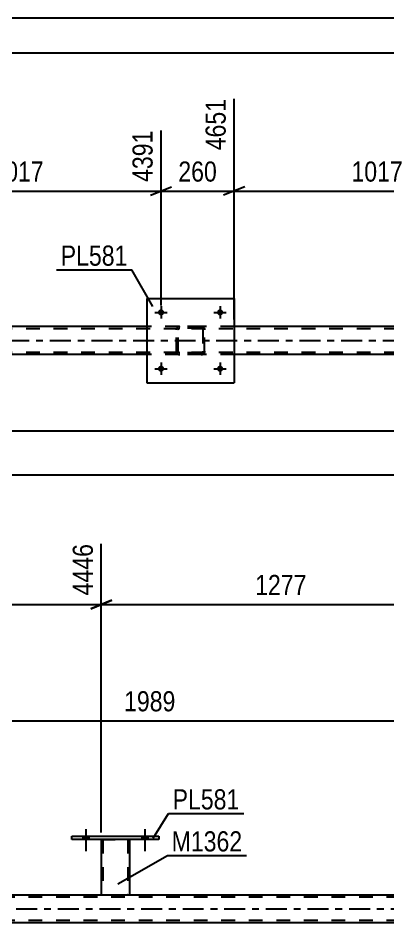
# Model space of a CAD drawing. Header units: millimetres. Extents: x 0 to 841, y 0 to 594.
# Drawn here: x 243.1 to 295.7, y 465.4 to 594 of the extents above; entities that cross this region are included whole.
import ezdxf

# ---------------------------------------------------------------- set-up
doc = ezdxf.new("R2010")
doc.units = ezdxf.units.MM
doc.linetypes.add('DXK_LINE_DOT2', pattern=[3.9198, 1.9599, -1.9599])
doc.linetypes.add('DXK_LINE_DOT3', pattern=[5.9187, 2.979, -0.9799, 0.9799, -0.9799])
doc.styles.add('Arial Narrow', font='ARIALN.TTF', dxfattribs={"height": 0.2})

# ---------------------------------------------------------------- blocks, each defined once
blk = doc.blocks.new('Unknown-318884897-1133')
at = {"color": 5, "linetype": 'Continuous'}
for p, q in [((841, 594), (0, 594)), ((836, 589), (5, 589))]:
    blk.add_line(p, q, dxfattribs=at)
blk = doc.blocks.new('Part-318884897-2920 - 2837')
at = {"color": 7, "linetype": 'DXK_LINE_DOT2'}
for p, q in [((265.6, 549.69), (265.64, 549.87)), ((265.64, 549.87), (265.6, 549.69)), ((265.6, 546.65), (265.6, 549.69)), ((265.84, 549.69), (265.86, 549.78)), ((265.84, 546.65), (265.84, 549.69)), ((265.86, 549.78), (265.91, 549.86)), ((265.9, 550.13), (266.08, 550.17)), ((266.08, 550.17), (265.9, 550.13)), ((265.91, 549.86), (265.99, 549.91)), ((265.99, 549.91), (266.08, 549.93)), ((269.12, 550.17), (266.08, 550.17)), ((269.12, 549.93), (266.08, 549.93)), ((269.12, 550.17), (269.3, 550.13)), ((269.3, 550.13), (269.12, 550.17)), ((269.12, 549.93), (269.21, 549.91)), ((269.21, 549.91), (269.29, 549.86)), ((269.29, 549.86), (269.34, 549.78)), ((269.34, 549.78), (269.36, 549.69)), ((269.36, 549.69), (269.36, 546.65)), ((269.56, 549.87), (269.6, 549.69)), ((269.6, 549.69), (269.56, 549.87)), ((269.6, 546.65), (269.6, 549.69)), ((265.64, 546.46), (265.6, 546.65)), ((265.6, 546.65), (265.64, 546.46)), ((265.86, 546.55), (265.84, 546.65)), ((265.91, 546.48), (265.86, 546.55)), ((269.34, 546.55), (269.29, 546.48)), ((269.36, 546.65), (269.34, 546.55)), ((269.6, 546.65), (269.56, 546.46)), ((269.56, 546.46), (269.6, 546.65)), ((266.08, 546.17), (265.9, 546.2)), ((265.9, 546.2), (266.08, 546.17)), ((265.99, 546.42), (265.91, 546.48)), ((266.08, 546.41), (265.99, 546.42)), ((269.12, 546.41), (266.08, 546.41)), ((269.12, 546.17), (266.08, 546.17)), ((269.21, 546.42), (269.12, 546.41)), ((269.3, 546.2), (269.12, 546.17)), ((269.12, 546.17), (269.3, 546.2)), ((269.29, 546.48), (269.21, 546.42))]:
    blk.add_line(p, q, dxfattribs=at)
at = {"color": 7, "linetype": 'DXK_LINE_DOT3'}
blk.add_line((267.6, 548.17), (267.6, 548.17), dxfattribs=at)
at = {"color": 7, "linetype": 'DXK_LINE_DOT2'}
for centre, start, end in [((266.08, 549.69), 112.5, 157.5), ((266.08, 549.69), 112.5, 157.5), ((269.12, 549.69), 22.5, 67.5), ((269.12, 549.69), 22.5, 67.5), ((266.08, 546.65), 202.5, 247.5), ((266.08, 546.65), 202.5, 247.5), ((269.12, 546.65), 292.5, 337.5), ((269.12, 546.65), 292.5, 337.5)]:
    blk.add_arc(centre, 0.48, start, end, dxfattribs=at)
blk = doc.blocks.new('Part-318884897-2925 - 2837')
at = {"color": 2, "linetype": 'Continuous'}
for p, q in [((261.4, 554.17), (261.4, 542.17)), ((261.4, 554.17), (273.8, 554.17)), ((273.8, 554.17), (273.8, 542.17)), ((261.4, 542.17), (273.8, 542.17))]:
    blk.add_line(p, q, dxfattribs=at)
blk = doc.blocks.new('Bolt-318884897-2889 - 2837')
at = {"linetype": 'Continuous'}
for points in [[(263.84, 544.17, -1), (262.96, 544.17, -1)], [(272.24, 544.17, -1), (271.36, 544.17, -1)]]:
    blk.add_hatch(color=1, dxfattribs=at).paths.add_polyline_path(points)
at = {"color": 1, "linetype": 'Continuous'}
for p, q in [((262.52, 544.17), (264.28, 544.17)), ((263.4, 545.05), (263.4, 543.29)), ((270.92, 544.17), (272.68, 544.17)), ((271.8, 545.05), (271.8, 543.29))]:
    blk.add_line(p, q, dxfattribs=at)
blk = doc.blocks.new('Bolt-318884897-2890 - 2837')
at = {"linetype": 'Continuous'}
for points in [[(263.84, 552.17, -1), (262.96, 552.17, -1)], [(272.24, 552.17, -1), (271.36, 552.17, -1)]]:
    blk.add_hatch(color=1, dxfattribs=at).paths.add_polyline_path(points)
at = {"color": 1, "linetype": 'Continuous'}
for p, q in [((263.4, 553.05), (263.4, 551.29)), ((271.8, 553.05), (271.8, 551.29)), ((262.52, 552.17), (264.28, 552.17)), ((270.92, 552.17), (272.68, 552.17))]:
    blk.add_line(p, q, dxfattribs=at)
blk = doc.blocks.new('Part-318884897-3047 - 2837')
at = {"color": 7, "linetype": 'DXK_LINE_DOT2'}
for p, q in [((751.81, 549.85), (87.78, 549.85)), ((273.8, 550.17), (261.4, 550.17)), ((751.81, 546.49), (87.78, 546.49)), ((273.8, 546.17), (261.4, 546.17))]:
    blk.add_line(p, q, dxfattribs=at)
at = {"color": 2, "linetype": 'Continuous'}
for p, q in [((261.4, 550.17), (222.72, 550.17)), ((312.48, 550.17), (273.8, 550.17)), ((261.4, 546.17), (222.72, 546.17)), ((312.48, 546.17), (273.8, 546.17))]:
    blk.add_line(p, q, dxfattribs=at)
at = {"color": 7, "linetype": 'DXK_LINE_DOT3'}
blk.add_line((87.78, 548.17), (751.81, 548.17), dxfattribs=at)
blk = doc.blocks.new('Part-318884897-4238 - 3819')
at = {"color": 2, "linetype": 'Continuous'}
for p, q in [((250.7, 477.72), (263.1, 477.72)), ((250.7, 477.24), (250.7, 477.72)), ((263.1, 477.24), (250.7, 477.24)), ((263.1, 477.72), (263.1, 477.24))]:
    blk.add_line(p, q, dxfattribs=at)
blk = doc.blocks.new('Part-318884897-3886 - 3819')
at = {"color": 2, "linetype": 'Continuous'}
for p, q in [((77.08, 469.4), (783.51, 469.4)), ((301.58, 465.4), (222.02, 465.4))]:
    blk.add_line(p, q, dxfattribs=at)
at = {"color": 7, "linetype": 'DXK_LINE_DOT2'}
for p, q in [((783.51, 469.08), (77.08, 469.08)), ((783.51, 465.72), (77.08, 465.72))]:
    blk.add_line(p, q, dxfattribs=at)
at = {"color": 7, "linetype": 'DXK_LINE_DOT3'}
blk.add_line((77.08, 467.4), (783.51, 467.4), dxfattribs=at)
blk = doc.blocks.new('Part-318884897-4061 - 3819')
at = {"color": 2, "linetype": 'Continuous'}
for p, q in [((254.9, 477.24), (254.9, 469.4)), ((258.9, 477.24), (258.9, 469.4)), ((254.9, 469.4), (258.9, 469.4))]:
    blk.add_line(p, q, dxfattribs=at)
at = {"color": 7, "linetype": 'DXK_LINE_DOT2'}
for p, q in [((254.9, 477.24), (258.9, 477.24)), ((254.9, 477.24), (254.9, 477.24)), ((254.9, 477.24), (254.9, 477.24)), ((255.14, 477.24), (255.14, 469.4)), ((258.66, 477.24), (258.66, 469.4)), ((258.9, 477.24), (258.9, 477.24)), ((258.9, 477.24), (258.9, 477.24)), ((258.64, 469.4), (258.61, 469.4)), ((258.61, 469.4), (258.64, 469.4)), ((258.66, 469.4), (258.64, 469.4)), ((258.64, 469.4), (258.66, 469.4))]:
    blk.add_line(p, q, dxfattribs=at)
blk = doc.blocks.new('Bolt-318884897-4250 - 3819')
at = {"linetype": 'Continuous'}
for points in [[(252.26, 477.24), (253.14, 477.24), (253.14, 477.72), (252.26, 477.72)], [(260.66, 477.24), (261.54, 477.24), (261.54, 477.72), (260.66, 477.72)]]:
    blk.add_hatch(color=1, dxfattribs=at).paths.add_polyline_path(points)
at = {"color": 1, "linetype": 'Continuous'}
for p, q in [((252.7, 478.72), (252.7, 475.6)), ((261.1, 478.72), (261.1, 475.6)), ((252.26, 477.72), (252.26, 477.24)), ((253.14, 477.72), (253.14, 477.24)), ((260.66, 477.72), (260.66, 477.24)), ((261.54, 477.72), (261.54, 477.24))]:
    blk.add_line(p, q, dxfattribs=at)
blk = doc.blocks.new('Bolt-318884897-4251 - 3819')
at = {"linetype": 'Continuous'}
for points in [[(252.26, 477.24), (253.14, 477.24), (253.14, 477.72), (252.26, 477.72)], [(260.66, 477.24), (261.54, 477.24), (261.54, 477.72), (260.66, 477.72)]]:
    blk.add_hatch(color=1, dxfattribs=at).paths.add_polyline_path(points)
at = {"color": 1, "linetype": 'Continuous'}
for p, q in [((252.7, 478.72), (252.7, 475.6)), ((261.1, 478.72), (261.1, 475.6)), ((252.26, 477.72), (252.26, 477.24)), ((253.14, 477.72), (253.14, 477.24)), ((260.66, 477.72), (260.66, 477.24)), ((261.54, 477.72), (261.54, 477.24))]:
    blk.add_line(p, q, dxfattribs=at)
blk = doc.blocks.new('StraightDimension-318884897-3080 - 2837')
at = {"color": 7, "linetype": 'Continuous'}
blk.add_line((87.13, 529.08), (794.37, 529.08), dxfattribs=at)
blk = doc.blocks.new('StraightDimension-318884897-3557 - 2837')
at = {"color": 7, "linetype": 'Continuous'}
for p, q in [((273.8, 551.17), (273.8, 582.52)), ((314.48, 553.17), (314.48, 578.02)), ((275.3, 570.01), (272.3, 568.81)), ((312.98, 568.81), (315.98, 570.01)), ((273.8, 569.41), (314.48, 569.41))]:
    blk.add_line(p, q, dxfattribs=at)
at = {"color": 0}
blk.add_wipeout([(298.4, 570.16), (298.4, 574.36), (289.89, 574.36), (289.89, 570.16)], dxfattribs=at)
at = {"color": 3, "style": 'Arial Narrow'}
blk.add_text('1017', height=2.863, dxfattribs=at).set_placement((290.49, 570.76))
at = {"color": 0, "linetype": 'Continuous'}
blk.add_wipeout([(313.88, 578.62), (309.68, 578.62), (309.68, 570.11), (313.88, 570.11)], dxfattribs=at)
at = {"color": 3, "linetype": 'Continuous', "style": 'Arial Narrow'}
blk.add_text('5668', height=2.863, rotation=90.0002, dxfattribs=at).set_placement((313.28, 570.71))
blk = doc.blocks.new('StraightDimension-318884897-3517 - 2837')
at = {"color": 7, "linetype": 'Continuous'}
for p, q in [((222.72, 551.17), (222.72, 582.52)), ((263.4, 553.17), (263.4, 578.02)), ((224.22, 570.01), (221.22, 568.81)), ((261.9, 568.81), (264.9, 570.01)), ((222.72, 569.41), (263.4, 569.41))]:
    blk.add_line(p, q, dxfattribs=at)
at = {"color": 0}
blk.add_wipeout([(247.32, 570.16), (247.32, 574.36), (238.8, 574.36), (238.8, 570.16)], dxfattribs=at)
at = {"color": 3, "style": 'Arial Narrow'}
blk.add_text('1017', height=2.863, dxfattribs=at).set_placement((239.4, 570.76))
at = {"color": 0, "linetype": 'Continuous'}
blk.add_wipeout([(262.8, 578.62), (258.6, 578.62), (258.6, 570.11), (262.8, 570.11)], dxfattribs=at)
at = {"color": 3, "linetype": 'Continuous', "style": 'Arial Narrow'}
blk.add_text('4391', height=2.863, rotation=90.0002, dxfattribs=at).set_placement((262.2, 570.71))
blk = doc.blocks.new('StraightDimension-318884897-3537 - 2837')
at = {"color": 7, "linetype": 'Continuous'}
for p, q in [((273.8, 551.17), (273.8, 582.52)), ((263.4, 553.17), (263.4, 578.02)), ((261.9, 568.81), (264.9, 570.01)), ((275.3, 570.01), (272.3, 568.81)), ((263.4, 569.41), (273.8, 569.41))]:
    blk.add_line(p, q, dxfattribs=at)
at = {"color": 0}
blk.add_wipeout([(271.94, 570.16), (271.94, 574.36), (265.26, 574.36), (265.26, 570.16)], dxfattribs=at)
at = {"color": 3, "style": 'Arial Narrow'}
blk.add_text('260', height=2.863, dxfattribs=at).set_placement((265.86, 570.76))
at = {"color": 0, "linetype": 'Continuous'}
blk.add_wipeout([(273.2, 583.12), (269, 583.12), (269, 574.61), (273.2, 574.61)], dxfattribs=at)
at = {"color": 3, "linetype": 'Continuous', "style": 'Arial Narrow'}
blk.add_text('4651', height=2.863, rotation=90.0002, dxfattribs=at).set_placement((272.6, 575.21))
blk = doc.blocks.new('StraightDimension-318884897-3648 - 2837')
at = {"color": 7, "linetype": 'Continuous'}
blk.add_line((87.77, 535.34), (793.73, 535.34), dxfattribs=at)
blk = doc.blocks.new('StraightDimension-318884897-5124 - 3819')
at = {"color": 7, "linetype": 'Continuous'}
for p, q in [((203.82, 478.24), (203.82, 519.26)), ((254.9, 478.24), (254.9, 519.26)), ((205.32, 511.25), (202.32, 510.05)), ((203.82, 510.65), (254.9, 510.65)), ((253.4, 510.05), (256.4, 511.25))]:
    blk.add_line(p, q, dxfattribs=at)
at = {"color": 0}
blk.add_wipeout([(233.62, 511.4), (233.62, 515.6), (225.1, 515.6), (225.1, 511.4)], dxfattribs=at)
at = {"color": 3, "style": 'Arial Narrow'}
blk.add_text('1277', height=2.863, dxfattribs=at).set_placement((225.7, 512))
at = {"color": 0, "linetype": 'Continuous'}
blk.add_wipeout([(254.3, 519.86), (250.1, 519.86), (250.1, 511.35), (254.3, 511.35)], dxfattribs=at)
at = {"color": 3, "linetype": 'Continuous', "style": 'Arial Narrow'}
blk.add_text('4446', height=2.863, rotation=90.0002, dxfattribs=at).set_placement((253.7, 511.95))
blk = doc.blocks.new('StraightDimension-318884897-5134 - 3819')
at = {"color": 7, "linetype": 'Continuous'}
for p, q in [((254.9, 478.24), (254.9, 519.26)), ((305.98, 478.24), (305.98, 519.26)), ((256.4, 511.25), (253.4, 510.05)), ((254.9, 510.65), (305.98, 510.65)), ((304.48, 510.05), (307.48, 511.25))]:
    blk.add_line(p, q, dxfattribs=at)
at = {"color": 0}
blk.add_wipeout([(284.7, 511.4), (284.7, 515.6), (276.19, 515.6), (276.19, 511.4)], dxfattribs=at)
at = {"color": 3, "style": 'Arial Narrow'}
blk.add_text('1277', height=2.863, dxfattribs=at).set_placement((276.79, 512))
at = {"color": 0, "linetype": 'Continuous'}
blk.add_wipeout([(305.38, 519.86), (301.18, 519.86), (301.18, 511.35), (305.38, 511.35)], dxfattribs=at)
at = {"color": 3, "linetype": 'Continuous', "style": 'Arial Narrow'}
blk.add_text('5723', height=2.863, rotation=90.0002, dxfattribs=at).set_placement((304.78, 511.95))
blk = doc.blocks.new('StraightDimension-318884897-4548 - 3819')
at = {"color": 7, "linetype": 'Continuous'}
for p, q in [((222.02, 466.4), (222.02, 507.23)), ((301.58, 466.4), (301.58, 502.73)), ((223.52, 494.72), (220.52, 493.52)), ((222.02, 494.12), (301.58, 494.12)), ((300.08, 493.52), (303.08, 494.72))]:
    blk.add_line(p, q, dxfattribs=at)
at = {"color": 0}
blk.add_wipeout([(266.06, 494.87), (266.06, 499.07), (257.54, 499.07), (257.54, 494.87)], dxfattribs=at)
at = {"color": 3, "style": 'Arial Narrow'}
blk.add_text('1989', height=2.863, dxfattribs=at).set_placement((258.14, 495.47))
at = {"color": 0, "linetype": 'Continuous'}
blk.add_wipeout([(300.98, 503.33), (296.78, 503.33), (296.78, 494.82), (300.98, 494.82)], dxfattribs=at)
at = {"color": 3, "linetype": 'Continuous', "style": 'Arial Narrow'}
blk.add_text('5613', height=2.863, rotation=90.0002, dxfattribs=at).set_placement((300.38, 495.42))
blk = doc.blocks.new('Mark-318884897-2921 - 2837')
at = {"color": 0}
blk.add_wipeout([(258.63, 558.81), (258.63, 561.81), (249.13, 561.81), (249.13, 558.81)], dxfattribs=at)
blk.add_wipeout([(258.63, 558.81), (258.63, 561.81), (249.13, 561.81), (249.13, 558.81)], dxfattribs=at)
at = {"color": 30, "linetype": 'Continuous'}
for p in [(248.53, 558.21), (262.23, 553.02)]:
    blk.add_line(p, (259.23, 558.21), dxfattribs=at)
at = {"color": 3, "style": 'Arial Narrow'}
blk.add_text('PL581', height=2.863, dxfattribs=at).set_placement((249.13, 558.81))
blk = doc.blocks.new('Mark-318884897-4234 - 3819')
at = {"color": 0}
blk.add_wipeout([(274.56, 481.53), (274.56, 484.53), (265.05, 484.53), (265.05, 481.53)], dxfattribs=at)
blk.add_wipeout([(274.56, 481.53), (274.56, 484.53), (265.05, 484.53), (265.05, 481.53)], dxfattribs=at)
at = {"color": 30, "linetype": 'Continuous'}
for p, q in [((262.26, 477.44), (264.45, 480.93)), ((264.45, 480.93), (275.16, 480.93))]:
    blk.add_line(p, q, dxfattribs=at)
at = {"color": 3, "style": 'Arial Narrow'}
blk.add_text('PL581', height=2.863, dxfattribs=at).set_placement((265.05, 481.53))
blk = doc.blocks.new('Mark-318884897-4057 - 3819')
at = {"color": 0}
blk.add_wipeout([(274.97, 475.56), (274.97, 478.56), (264.91, 478.56), (264.91, 475.56)], dxfattribs=at)
blk.add_wipeout([(274.97, 475.56), (274.97, 478.56), (264.91, 478.56), (264.91, 475.56)], dxfattribs=at)
at = {"color": 30, "linetype": 'Continuous'}
for p, q in [((257.25, 470.97), (264.31, 474.96)), ((264.31, 474.96), (275.57, 474.96))]:
    blk.add_line(p, q, dxfattribs=at)
at = {"color": 3, "style": 'Arial Narrow'}
blk.add_text('M1362', height=2.863, dxfattribs=at).set_placement((264.91, 475.56))

msp = doc.modelspace()

# ---------------------------------------------------------------- block references
for name in ['Unknown-318884897-1133', 'Part-318884897-2925 - 2837', 'Bolt-318884897-2890 - 2837', 'Part-318884897-3047 - 2837', 'Part-318884897-2920 - 2837', 'Bolt-318884897-2889 - 2837', 'Bolt-318884897-4250 - 3819', 'Bolt-318884897-4251 - 3819', 'Part-318884897-4238 - 3819', 'Part-318884897-4061 - 3819', 'Part-318884897-3886 - 3819']:
    msp.add_blockref(name, (0, 0))

# ---------------------------------------------------------------- next in the draw order: block references
for name in ['StraightDimension-318884897-3517 - 2837', 'StraightDimension-318884897-3557 - 2837', 'StraightDimension-318884897-3080 - 2837', 'StraightDimension-318884897-5124 - 3819']:
    msp.add_blockref(name, (0, 0))

# ---------------------------------------------------------------- next in the draw order: block references
for name in ['StraightDimension-318884897-3537 - 2837', 'StraightDimension-318884897-3648 - 2837', 'StraightDimension-318884897-5134 - 3819']:
    msp.add_blockref(name, (0, 0))

# ---------------------------------------------------------------- next in the draw order: block references
for name in ['Mark-318884897-2921 - 2837', 'StraightDimension-318884897-4548 - 3819']:
    msp.add_blockref(name, (0, 0))

# ---------------------------------------------------------------- next in the draw order: block references
msp.add_blockref('Mark-318884897-4234 - 3819', (0, 0))

# ---------------------------------------------------------------- next in the draw order: block references
msp.add_blockref('Mark-318884897-4057 - 3819', (0, 0))

doc.saveas('drawing.dxf')
